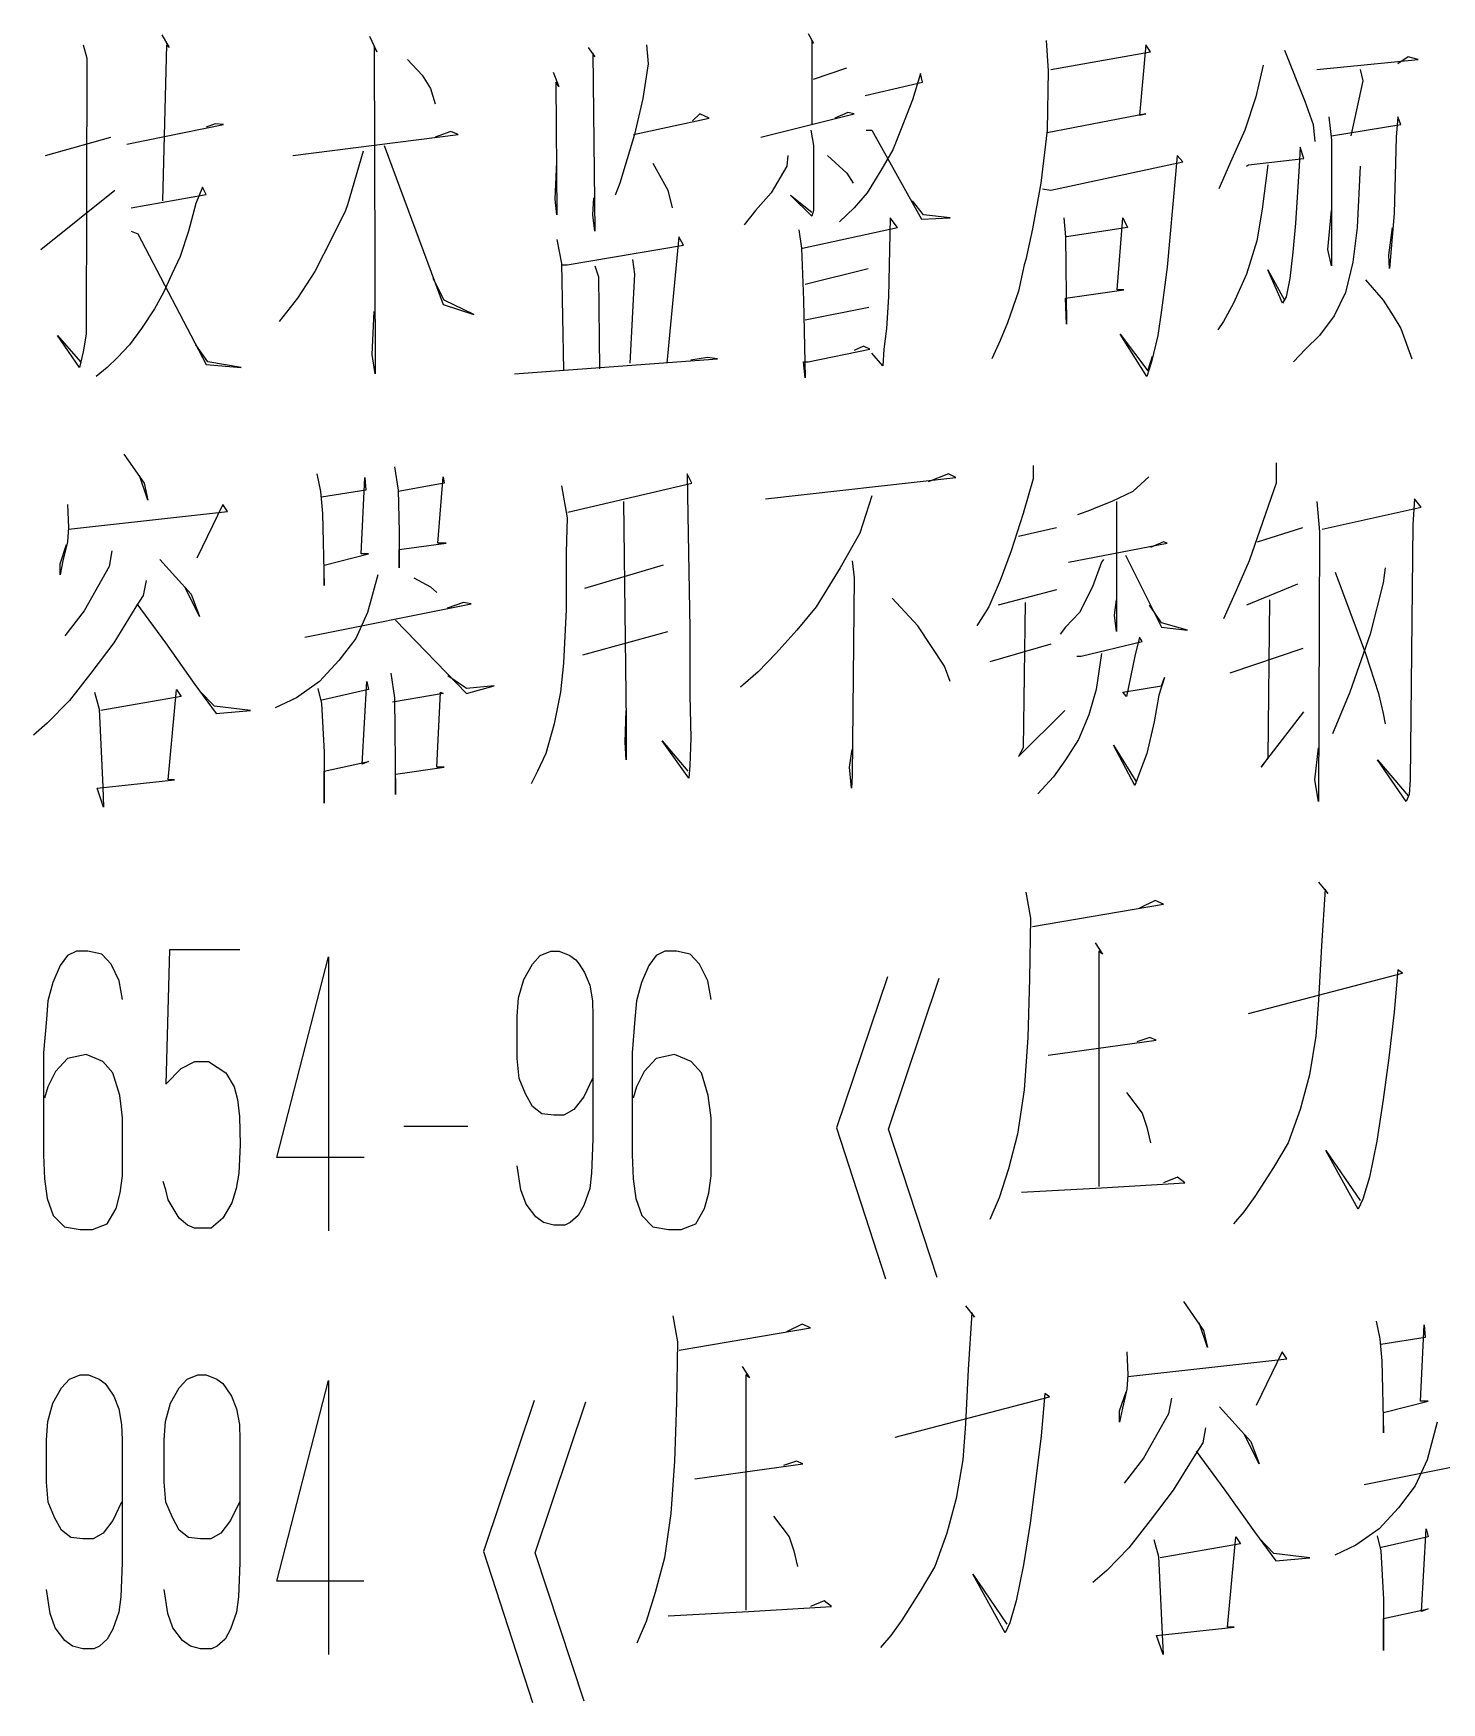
# Model space of a CAD drawing. Extents: x 0 to 8410, y 0 to 11890.
# Drawn here: x 7205 to 7404.4, y 11379.8 to 11616.2 of the extents above; entities that cross this region are included whole.
import ezdxf

# ---------------------------------------------------------------- set-up
doc = ezdxf.new("R2010")
doc.units = 0
doc.header["$MEASUREMENT"] = 0
doc.layers.add('6', color=7, linetype='Continuous')
doc.layers.add('8', color=7, linetype='Continuous')

# ---------------------------------------------------------------- blocks, each defined once
blk = doc.blocks.new('BLKENT759')
at = {"layer": '8', "color": 2, "linetype": 'Continuous'}
for p, q in [((7212.05, 11614.6), (7212.58, 11612.7)), ((7223.16, 11616), (7224.21, 11614.2)), ((7223.82, 11614.6), (7223.29, 11592.5)), ((7224.21, 11614.2), (7223.82, 11614.6)), ((7252.58, 11615.8), (7253.62, 11613.6)), ((7253.62, 11613.6), (7253.23, 11614.4)), ((7253.23, 11614.4), (7253.36, 11568)), ((7291.79, 11614.6), (7292.05, 11611.9)), ((7314.67, 11616.2), (7315.45, 11614.8)), ((7315.45, 11614.8), (7315.19, 11615.2)), ((7315.19, 11615.2), (7315.19, 11603.4)), ((7348.39, 11615.2), (7348.65, 11610.9)), ((7362.51, 11614.6), (7361.59, 11604.6)), ((7363.16, 11613.6), (7362.51, 11614.6)), ((7212.58, 11612.7), (7212.45, 11573.6)), ((7257.94, 11612.5), (7260.03, 11610.3)), ((7283.56, 11614.2), (7284.47, 11612.9)), ((7284.47, 11612.9), (7284.21, 11613.4)), ((7284.21, 11613.4), (7284.47, 11588.2)), ((7349.05, 11611.1), (7363.16, 11613.6)), ((7382.12, 11613.8), (7384.99, 11606.6)), ((7386.69, 11611.1), (7401.07, 11612.5)), ((7399.63, 11612.9), (7398.2, 11611.9)), ((7401.07, 11612.5), (7399.63, 11612.9)), ((7260.03, 11610.3), (7261.2, 11608.4)), ((7278.59, 11610.7), (7279.37, 11608.7)), ((7292.05, 11611.9), (7291.27, 11607)), ((7315.45, 11609.7), (7320.16, 11611.3)), ((7330.61, 11610.5), (7329.44, 11606.8)), ((7330.88, 11609.3), (7330.61, 11610.5)), ((7348.65, 11610.9), (7348.52, 11602.5)), ((7379.11, 11611.7), (7378.07, 11607.2)), ((7392.84, 11611.1), (7393.23, 11609.5)), ((7261.2, 11608.4), (7261.86, 11606.2)), ((7279.37, 11608.7), (7278.98, 11609.3)), ((7278.98, 11609.3), (7279.11, 11590.5)), ((7322.77, 11607.4), (7330.88, 11609.3)), ((7393.23, 11609.5), (7391.53, 11601.7)), ((7291.27, 11607), (7290.09, 11601.9)), ((7320.29, 11605), (7318.46, 11604.2)), ((7321.2, 11604.8), (7320.29, 11605)), ((7329.44, 11606.8), (7327.87, 11602.7)), ((7378.07, 11607.2), (7376.5, 11602.5)), ((7384.99, 11606.6), (7386.17, 11603.3)), ((7218.2, 11600.5), (7231.92, 11603.3)), ((7230.75, 11603.4), (7229.44, 11602.9)), ((7231.92, 11603.3), (7230.75, 11603.4)), ((7289.96, 11601.9), (7300.68, 11604.2)), ((7299.37, 11604.8), (7298.33, 11603.8)), ((7300.68, 11604.2), (7299.37, 11604.8)), ((7308, 11601.5), (7321.2, 11604.8)), ((7327.87, 11602.7), (7326.69, 11599.7)), ((7362.51, 11604.8), (7348.52, 11602.1)), ((7361.59, 11604.6), (7362.51, 11604.8)), ((7386.17, 11603.3), (7386.43, 11600.9)), ((7388.39, 11604.4), (7388.78, 11601.1)), ((7388.78, 11601.7), (7398.59, 11603.3)), ((7398.2, 11604.4), (7397.93, 11601.5)), ((7398.59, 11603.3), (7398.2, 11604.4)), ((7206.69, 11598.9), (7215.97, 11601.5)), ((7241.73, 11598.9), (7265.13, 11601.9)), ((7254.67, 11600.3), (7263.03, 11577.8)), ((7264.08, 11602.3), (7261.86, 11601.5)), ((7265.13, 11601.9), (7264.08, 11602.3)), ((7290.09, 11601.9), (7288, 11595)), ((7315.06, 11602.5), (7315.45, 11600.3)), ((7315.45, 11600.3), (7315.45, 11591.1)), ((7322.9, 11602.5), (7323.69, 11602.5)), ((7323.69, 11602.5), (7330.75, 11589.9)), ((7348.52, 11602.5), (7347.61, 11595)), ((7376.5, 11602.5), (7374.67, 11598.4)), ((7388.78, 11601.1), (7388.78, 11583.3)), ((7397.93, 11601.5), (7397.67, 11590.7)), ((7251.66, 11599.5), (7249.44, 11591.9)), ((7278.85, 11592.7), (7279.11, 11598)), ((7292.71, 11597.8), (7294.8, 11594)), ((7311.79, 11598.9), (7311.66, 11597.4)), ((7317.41, 11598.9), (7320.16, 11596.4)), ((7326.69, 11599.7), (7324.99, 11596.8)), ((7349.05, 11594), (7367.74, 11598)), ((7366.95, 11598.9), (7366.69, 11596.2)), ((7367.74, 11598), (7366.95, 11598.9)), ((7374.67, 11598.4), (7372.84, 11594.2)), ((7377.02, 11597.6), (7384.86, 11598.5)), ((7384.34, 11600.1), (7384.21, 11597.4)), ((7384.86, 11598.5), (7384.34, 11600.1)), ((7311.66, 11597.4), (7309.44, 11593.6)), ((7320.16, 11596.4), (7321.07, 11595)), ((7324.99, 11596.8), (7323.03, 11593.6)), ((7366.69, 11596.2), (7365.52, 11583.1)), ((7376.76, 11597.4), (7377.02, 11597.6)), ((7379.76, 11597.6), (7378.98, 11591.3)), ((7384.21, 11597.4), (7383.69, 11589.3)), ((7392.84, 11597.4), (7392.44, 11588.7)), ((7206.04, 11585.6), (7216.5, 11594)), ((7218.85, 11591.5), (7229.44, 11593.4)), ((7228.92, 11594.4), (7228, 11592.1)), ((7229.44, 11593.4), (7228.92, 11594.4)), ((7288, 11595), (7287.35, 11593.3)), ((7294.8, 11594), (7295.45, 11591.5)), ((7309.44, 11593.6), (7307.22, 11591.1)), ((7315.19, 11590.3), (7312.18, 11593.3)), ((7312.18, 11593.3), (7315.19, 11590.9)), ((7323.03, 11593.6), (7321.2, 11591.5)), ((7347.61, 11595), (7346.43, 11588.5)), ((7347.87, 11594.2), (7349.05, 11594)), ((7228, 11592.1), (7226.95, 11588.2)), ((7249.18, 11591.1), (7247.35, 11587.4)), ((7249.44, 11591.9), (7249.18, 11591.1)), ((7279.11, 11590.5), (7278.85, 11592.7)), ((7284.21, 11590.5), (7284.34, 11592.9)), ((7307.22, 11591.1), (7305.65, 11589.1)), ((7315.45, 11591.1), (7315.19, 11590.3)), ((7321.2, 11591.5), (7319.11, 11589.5)), ((7331.01, 11590.5), (7329.44, 11592.5)), ((7378.98, 11591.3), (7378.2, 11586.8)), ((7388.26, 11585.6), (7388.78, 11591.1)), ((7397.67, 11590.7), (7397.02, 11582.9)), ((7284.47, 11588.2), (7284.21, 11590.5)), ((7313.36, 11588.4), (7313.75, 11585.8)), ((7313.88, 11585.8), (7327.35, 11588.7)), ((7326.3, 11590.1), (7326.04, 11578.9)), ((7327.35, 11588.7), (7326.3, 11590.1)), ((7330.75, 11589.9), (7334.8, 11590.1)), ((7334.8, 11590.1), (7331.01, 11590.5)), ((7346.43, 11588.5), (7345.52, 11584.2)), ((7350.88, 11590.1), (7351.14, 11587.4)), ((7359.9, 11588.7), (7351.27, 11587.4)), ((7358.46, 11579.9), (7359.24, 11590.1)), ((7359.24, 11590.1), (7359.9, 11588.7)), ((7383.69, 11589.3), (7383.29, 11585.2)), ((7392.44, 11588.7), (7391.79, 11583.8)), ((7396.89, 11584.8), (7397.41, 11588.7)), ((7218.85, 11588.2), (7219.77, 11587.8)), ((7219.77, 11587.8), (7229.44, 11569.3)), ((7226.95, 11588.2), (7225.78, 11584.6)), ((7247.35, 11587.4), (7244.86, 11582.5)), ((7279.11, 11587), (7279.77, 11583.6)), ((7280.55, 11583.4), (7297.02, 11586.2)), ((7296.37, 11587.4), (7294.67, 11569.5)), ((7297.02, 11586.2), (7296.37, 11587.4)), ((7351.14, 11587.4), (7351.27, 11575)), ((7378.2, 11586.8), (7376.76, 11582.1)), ((7225.78, 11584.6), (7224.6, 11582.1)), ((7289.83, 11584.2), (7290.09, 11582.1)), ((7313.75, 11585.8), (7314.01, 11578.4)), ((7345.52, 11584.2), (7345.26, 11583.4)), ((7383.29, 11585.2), (7382.9, 11581.5)), ((7388.78, 11583.3), (7388.26, 11585.6)), ((7391.79, 11583.8), (7390.75, 11579.5)), ((7397.02, 11582.9), (7396.89, 11584.8)), ((7224.6, 11582.1), (7223.43, 11579.5)), ((7244.86, 11582.5), (7242.38, 11578.7)), ((7263.16, 11578.4), (7261.6, 11581.5)), ((7279.77, 11583.6), (7280.03, 11568.5)), ((7279.77, 11583.4), (7280.55, 11583.4)), ((7284.47, 11583.3), (7284.99, 11581.7)), ((7284.99, 11581.7), (7285.12, 11568.7)), ((7290.09, 11582.1), (7289.44, 11569.5)), ((7314.27, 11580.7), (7323.16, 11582.9)), ((7345.26, 11583.4), (7344.47, 11579.7)), ((7365.52, 11583.1), (7364.73, 11577)), ((7376.76, 11582.1), (7374.93, 11578)), ((7381.86, 11578), (7379.76, 11582.7)), ((7379.76, 11582.7), (7382.12, 11578.4)), ((7382.9, 11581.5), (7382.38, 11578.9)), ((7393.62, 11581.3), (7396.1, 11578.4)), ((7223.43, 11579.5), (7222.12, 11577.2)), ((7326.04, 11578.9), (7325.78, 11574.4)), ((7344.47, 11579.7), (7342.9, 11575.2)), ((7351.14, 11578.7), (7359.37, 11579.9)), ((7359.37, 11579.9), (7358.46, 11579.9)), ((7382.38, 11578.9), (7381.86, 11578)), ((7390.75, 11579.5), (7389.18, 11576.2)), ((7222.12, 11577.2), (7220.29, 11574.4)), ((7242.38, 11578.7), (7239.77, 11575.4)), ((7252.97, 11570.7), (7253.23, 11576.8)), ((7263.03, 11577.8), (7267.35, 11576.4)), ((7267.35, 11576.4), (7263.16, 11578.4)), ((7314.01, 11578.4), (7314.27, 11567.4)), ((7323.29, 11577.4), (7314.27, 11575.6)), ((7351.27, 11575), (7351.14, 11578.7)), ((7364.73, 11577), (7364.21, 11573.4)), ((7374.93, 11578), (7373.49, 11575.4)), ((7396.1, 11578.4), (7397.54, 11576.2)), ((7220.29, 11574.4), (7218.59, 11572.1)), ((7325.78, 11574.4), (7325.39, 11571.5)), ((7342.9, 11575.2), (7341.86, 11572.7)), ((7373.49, 11575.4), (7372.71, 11574.2)), ((7389.18, 11576.2), (7387.08, 11573.4)), ((7397.54, 11576.2), (7398.59, 11574.4)), ((7398.59, 11574.4), (7400.16, 11570.1)), ((7211.53, 11568.9), (7208.39, 11573.4)), ((7208.39, 11573.4), (7211.66, 11569.7)), ((7212.45, 11573.6), (7212.05, 11571.1)), ((7218.59, 11572.1), (7216.89, 11570.3)), ((7229.7, 11569.7), (7228, 11572.1)), ((7322.51, 11571.9), (7321.2, 11571.3)), ((7323.43, 11571.5), (7322.51, 11571.9)), ((7341.86, 11572.7), (7340.68, 11570.1)), ((7362.64, 11567.6), (7358.85, 11573.6)), ((7358.85, 11573.6), (7362.77, 11568.4)), ((7364.21, 11573.4), (7363.29, 11569.7)), ((7387.08, 11573.4), (7385.12, 11571.5)), ((7212.05, 11571.1), (7211.53, 11568.9)), ((7216.89, 11570.3), (7215.45, 11568.9)), ((7234.41, 11568.9), (7229.7, 11569.7)), ((7253.36, 11568), (7252.97, 11570.7)), ((7273.1, 11568), (7301.86, 11570.1)), ((7300.42, 11570.3), (7298.07, 11569.9)), ((7301.86, 11570.1), (7300.42, 11570.3)), ((7314.27, 11567.4), (7314.01, 11569.7)), ((7314.01, 11569.7), (7314.41, 11569.7)), ((7314.41, 11569.7), (7314.67, 11569.7)), ((7314.67, 11569.7), (7323.43, 11571.5)), ((7325.26, 11569.1), (7323.69, 11570.9)), ((7325.39, 11571.5), (7325.26, 11569.1)), ((7363.29, 11569.7), (7362.64, 11567.6)), ((7362.77, 11568.4), (7363.42, 11570.5)), ((7385.12, 11571.5), (7383.42, 11569.7)), ((7215.45, 11568.9), (7213.88, 11567.6)), ((7229.44, 11569.3), (7234.41, 11568.9)), ((7217.8, 11556.6), (7220.68, 11552.5)), ((7380.94, 11555.4), (7380.94, 11552.5)), ((7221.2, 11550.1), (7220.03, 11553.6)), ((7245.13, 11553.8), (7245.65, 11551.3)), ((7251.4, 11542.5), (7251.92, 11553.3)), ((7251.92, 11553.3), (7252.05, 11551.5)), ((7256.11, 11554.8), (7256.63, 11551.5)), ((7262.25, 11544), (7263.03, 11553.4)), ((7263.03, 11553.4), (7263.16, 11552.5)), ((7298.2, 11552.5), (7297.54, 11553.8)), ((7297.54, 11553.8), (7297.67, 11548)), ((7308.65, 11550.3), (7335.58, 11553.3)), ((7334.54, 11553.8), (7331.66, 11552.7)), ((7335.58, 11553.3), (7334.54, 11553.8)), ((7346.56, 11553.1), (7345.12, 11548.2)), ((7346.56, 11555), (7346.56, 11553.1)), ((7362.9, 11553.4), (7360.68, 11551.3)), ((7220.68, 11552.5), (7221.2, 11550.1)), ((7245.65, 11551.3), (7245.91, 11548.2)), ((7252.05, 11551.5), (7245.78, 11550.5)), ((7263.16, 11552.5), (7256.63, 11551.3)), ((7256.63, 11551.5), (7256.76, 11545.6)), ((7279.77, 11552.1), (7280.55, 11547.6)), ((7280.68, 11548.4), (7298.2, 11552.5)), ((7323.69, 11550.7), (7321.99, 11545.4)), ((7360.68, 11551.3), (7357.67, 11549.9)), ((7380.94, 11552.5), (7377.15, 11541.5)), ((7209.83, 11549.5), (7209.96, 11546.2)), ((7209.96, 11546), (7232.45, 11548.5)), ((7231.79, 11549.5), (7228.13, 11541.9)), ((7232.45, 11548.5), (7231.79, 11549.5)), ((7245.91, 11548.2), (7246.17, 11538)), ((7288.52, 11549.9), (7288.92, 11518.7)), ((7345.12, 11548.2), (7343.42, 11542.9)), ((7354.67, 11548.7), (7352.84, 11548)), ((7355.19, 11548.9), (7354.67, 11548.7)), ((7357.67, 11549.9), (7355.19, 11548.9)), ((7358.33, 11549.9), (7358.33, 11531.5)), ((7386.69, 11549.9), (7387.08, 11545.6)), ((7387.48, 11546), (7401.46, 11549.1)), ((7400.55, 11550.3), (7400.29, 11546.6)), ((7401.46, 11549.1), (7400.55, 11550.3)), ((7209.96, 11546.2), (7209.83, 11544.2)), ((7280.55, 11547.6), (7280.42, 11542.7)), ((7297.67, 11548), (7297.94, 11531.9)), ((7344.47, 11545), (7349.83, 11546.2)), ((7378.33, 11544.2), (7384.73, 11546.2)), ((7400.29, 11546.6), (7399.9, 11510.5)), ((7208.79, 11541.1), (7209.7, 11543.8)), ((7209.83, 11544.2), (7209.18, 11541.5)), ((7256.76, 11545.6), (7256.76, 11540.5)), ((7256.76, 11543.1), (7263.43, 11544)), ((7263.43, 11544), (7262.25, 11544)), ((7321.99, 11545.4), (7319.24, 11540.5)), ((7351.53, 11541.3), (7365.52, 11544)), ((7364.99, 11544.2), (7363.16, 11543.4)), ((7365.52, 11544), (7364.99, 11544.2)), ((7387.08, 11545.6), (7386.95, 11507.4)), ((7209.18, 11541.5), (7208.79, 11539.5)), ((7208.79, 11539.5), (7208.79, 11541.1)), ((7216.11, 11542.9), (7215.71, 11540.7)), ((7222.9, 11541.7), (7227.35, 11536.8)), ((7246.17, 11540.9), (7252.45, 11542.5)), ((7252.45, 11542.5), (7251.4, 11542.5)), ((7256.76, 11540.5), (7256.76, 11543.1)), ((7280.42, 11542.7), (7280.42, 11534.6)), ((7320.94, 11541.5), (7321.2, 11539.1)), ((7343.42, 11542.9), (7341.86, 11538.7)), ((7356.24, 11541.3), (7354.93, 11537.8)), ((7356.5, 11541.7), (7356.24, 11541.3)), ((7359.63, 11542.3), (7364.73, 11532.1)), ((7377.15, 11541.5), (7375.32, 11537.4)), ((7215.71, 11540.7), (7212.18, 11534.4)), ((7220.94, 11538.7), (7220.55, 11536.6)), ((7246.17, 11538), (7246.17, 11540.9)), ((7253.75, 11539.5), (7252.31, 11534.2)), ((7258.85, 11539.1), (7261.2, 11537.8)), ((7294.14, 11540.9), (7283.03, 11537.6)), ((7319.24, 11540.5), (7315.84, 11535)), ((7321.2, 11539.1), (7320.94, 11511.1)), ((7341.86, 11538.7), (7340.29, 11535)), ((7389.31, 11539.9), (7393.62, 11528.4)), ((7396.37, 11540.5), (7396.1, 11538.4)), ((7220.55, 11536.6), (7219.5, 11535)), ((7228.52, 11533.6), (7226.43, 11537.8)), ((7227.35, 11536.8), (7228.52, 11533.6)), ((7261.2, 11537.8), (7262.12, 11537)), ((7349.83, 11537.4), (7341.59, 11535.2)), ((7354.93, 11537.8), (7353.1, 11534.2)), ((7375.32, 11537.4), (7373.49, 11533.3)), ((7383.95, 11538.2), (7376.76, 11535.2)), ((7396.1, 11538.4), (7394.27, 11531.1)), ((7212.18, 11534.4), (7209.44, 11530.9)), ((7219.5, 11535), (7216.37, 11529.9)), ((7219.64, 11535.4), (7223.69, 11529.9)), ((7243.43, 11530.7), (7266.95, 11535.4)), ((7252.31, 11534.2), (7250.62, 11530.5)), ((7265.91, 11535.6), (7263.56, 11534.8)), ((7266.95, 11535.4), (7265.91, 11535.6)), ((7280.42, 11534.6), (7280.03, 11527)), ((7315.84, 11535), (7313.1, 11531.7)), ((7330.22, 11532.3), (7326.56, 11536.2)), ((7340.29, 11535), (7338.59, 11532.3)), ((7345.39, 11535.6), (7345.12, 11515)), ((7353.1, 11534.2), (7351.14, 11532.1)), ((7358.07, 11533.8), (7358.33, 11536)), ((7364.73, 11532.7), (7363.03, 11535.2)), ((7380.03, 11536), (7379.76, 11513.6)), ((7256.24, 11533.1), (7266.3, 11522.7)), ((7297.94, 11531.9), (7297.94, 11523.4)), ((7313.1, 11531.7), (7310.09, 11528.4)), ((7334.01, 11526.6), (7330.22, 11532.3)), ((7351.14, 11532.1), (7350.35, 11531.1)), ((7358.33, 11531.5), (7358.07, 11533.8)), ((7368.39, 11531.7), (7364.73, 11532.7)), ((7364.73, 11532.1), (7368.39, 11531.7)), ((7216.37, 11529.9), (7213.1, 11525.6)), ((7223.69, 11529.9), (7227.87, 11524)), ((7250.62, 11530.5), (7248.26, 11527.4)), ((7282.77, 11528.2), (7294.8, 11531.5)), ((7349.05, 11529.7), (7340.42, 11527.2)), ((7353.36, 11528), (7361.99, 11530.1)), ((7361.59, 11530.7), (7360.94, 11528)), ((7361.99, 11530.1), (7361.59, 11530.7)), ((7394.27, 11531.1), (7391.4, 11522.9)), ((7248.26, 11527.4), (7245.52, 11524.4)), ((7280.03, 11527), (7279.63, 11522.9)), ((7310.09, 11528.4), (7307.61, 11525.8)), ((7352.71, 11528), (7353.36, 11528)), ((7356.24, 11528.4), (7355.45, 11523.3)), ((7360.94, 11528), (7359.77, 11522.3)), ((7384.73, 11529.1), (7374.4, 11525.6)), ((7393.62, 11528.4), (7395.45, 11522.7)), ((7213.1, 11525.6), (7210.09, 11521.7)), ((7255.58, 11525.6), (7256.11, 11522.1)), ((7266.3, 11523.4), (7263.69, 11525.2)), ((7307.61, 11525.8), (7305.12, 11523.6)), ((7334.8, 11524.4), (7334.01, 11526.6)), ((7365.12, 11525), (7364.34, 11522.5)), ((7364.73, 11523.8), (7365.12, 11525)), ((7213.62, 11522.9), (7214.28, 11520.5)), ((7225.91, 11522.3), (7214.54, 11520.3)), ((7224.08, 11510.5), (7225.26, 11523.3)), ((7225.26, 11523.3), (7225.91, 11522.3)), ((7227.87, 11524), (7230.88, 11519.9)), ((7230.62, 11520.9), (7228.52, 11523.1)), ((7245.52, 11524.4), (7242.25, 11522.1)), ((7245.26, 11523.4), (7245.78, 11521.3)), ((7252.45, 11523.3), (7245.65, 11521.7)), ((7251.53, 11512.7), (7252.18, 11524.4)), ((7252.18, 11524.4), (7252.45, 11523.3)), ((7263.03, 11522.7), (7255.84, 11521.5)), ((7262.12, 11512.3), (7262.64, 11522.9)), ((7262.64, 11522.9), (7263.03, 11522.7)), ((7266.3, 11522.7), (7270.22, 11523.8)), ((7270.22, 11523.8), (7266.3, 11523.4)), ((7279.63, 11522.9), (7278.72, 11518.4)), ((7297.94, 11523.4), (7297.94, 11522.5)), ((7297.94, 11522.5), (7298.07, 11516.4)), ((7355.45, 11523.3), (7354.41, 11519.7)), ((7359.24, 11522.9), (7364.73, 11523.8)), ((7359.77, 11522.3), (7359.24, 11522.9)), ((7364.34, 11522.5), (7363.69, 11518.7)), ((7391.4, 11522.9), (7388.91, 11517)), ((7395.45, 11522.7), (7396.1, 11519.9)), ((7210.09, 11521.7), (7206.95, 11518.5)), ((7214.28, 11520.5), (7214.8, 11509.5)), ((7235.71, 11520.3), (7230.62, 11520.9)), ((7230.88, 11519.9), (7235.71, 11520.3)), ((7242.25, 11522.1), (7239.24, 11520.7)), ((7245.78, 11521.3), (7246.17, 11514.4)), ((7256.11, 11522.1), (7256.24, 11508.4)), ((7288.78, 11515.8), (7288.92, 11520.3)), ((7344.47, 11513.8), (7351.01, 11520.3)), ((7378.85, 11512.3), (7384.86, 11520.1)), ((7396.1, 11519.9), (7396.37, 11518.4)), ((7206.95, 11518.5), (7204.99, 11516.8)), ((7278.72, 11518.4), (7277.54, 11514.2)), ((7288.92, 11518.7), (7288.92, 11513.3)), ((7354.41, 11519.7), (7352.97, 11516.2)), ((7363.69, 11518.7), (7362.64, 11514.2)), ((7288.92, 11513.3), (7288.78, 11515.8)), ((7297.8, 11510.7), (7294.01, 11516)), ((7294.01, 11516), (7297.67, 11511.7)), ((7298.07, 11516.4), (7297.94, 11512.5)), ((7352.97, 11516.2), (7351.14, 11513.3)), ((7360.94, 11509.7), (7357.93, 11515.4)), ((7357.93, 11515.4), (7361.07, 11510.3)), ((7246.17, 11514.4), (7246.17, 11513.4)), ((7246.17, 11513.4), (7246.17, 11507.2)), ((7246.17, 11511.7), (7252.45, 11513.1)), ((7252.45, 11513.1), (7251.53, 11512.7)), ((7277.54, 11514.2), (7276.37, 11511.7)), ((7320.55, 11512.3), (7320.94, 11514.8)), ((7345.12, 11515), (7344.47, 11513.8)), ((7351.14, 11513.3), (7349.44, 11510.9)), ((7362.64, 11514.2), (7361.59, 11511.5)), ((7379.76, 11513.6), (7378.85, 11512.3)), ((7386.43, 11510.5), (7386.95, 11515)), ((7399.37, 11507.4), (7395.32, 11513.3)), ((7395.32, 11513.3), (7399.63, 11508.2)), ((7214.01, 11509.3), (7224.99, 11510.5)), ((7224.99, 11510.5), (7224.08, 11510.5)), ((7246.17, 11507.2), (7246.17, 11511.7)), ((7256.24, 11511.3), (7263.16, 11512.3)), ((7256.24, 11508.4), (7256.24, 11511.3)), ((7263.16, 11512.3), (7262.12, 11512.3)), ((7276.37, 11511.7), (7275.45, 11509.9)), ((7297.94, 11512.5), (7297.8, 11510.7)), ((7320.81, 11509.3), (7320.55, 11512.3)), ((7320.94, 11511.1), (7320.81, 11509.3)), ((7349.44, 11510.9), (7347.22, 11508.5)), ((7361.59, 11511.5), (7360.94, 11509.7)), ((7386.95, 11507.4), (7386.43, 11510.5)), ((7399.9, 11510.5), (7399.76, 11508.4)), ((7214.93, 11506.6), (7214.01, 11509.3)), ((7214.8, 11509.5), (7214.93, 11506.6)), ((7399.76, 11508.4), (7399.37, 11507.4)), ((7345.52, 11494.6), (7346.17, 11490.9)), ((7386.96, 11496), (7388.27, 11494.4)), ((7387.87, 11495), (7387.35, 11487)), ((7388.27, 11494.4), (7387.87, 11495)), ((7346.44, 11489.7), (7365, 11492.9)), ((7363.82, 11493.4), (7361.6, 11492.3)), ((7365, 11492.9), (7363.82, 11493.4)), ((7346.17, 11490.9), (7346.04, 11482.3)), ((7355.33, 11487.4), (7356.37, 11485.8)), ((7387.35, 11487), (7386.96, 11479.3)), ((7209.83, 11485.6), (7208.79, 11484.2)), ((7211.08, 11486.2), (7209.83, 11485.6)), ((7212.71, 11486.2), (7211.08, 11486.2)), ((7214.67, 11485.8), (7212.71, 11486.2)), ((7215.98, 11484.4), (7214.67, 11485.8)), ((7217.15, 11482), (7215.98, 11484.4)), ((7224.28, 11486.4), (7223.76, 11467.4)), ((7234.21, 11486.4), (7224.28, 11486.4)), ((7239.44, 11457), (7246.76, 11485.4)), ((7246.76, 11485.4), (7246.76, 11446.6)), ((7274.41, 11482.2), (7275.65, 11484.4)), ((7275.65, 11484.4), (7276.76, 11485.6)), ((7276.76, 11485.6), (7278.27, 11486.2)), ((7278.27, 11486.2), (7279.44, 11486.2)), ((7279.44, 11486.2), (7280.95, 11485.6)), ((7280.95, 11485.6), (7281.8, 11485)), ((7281.8, 11485), (7282.25, 11484.4)), ((7282.25, 11484.4), (7283.04, 11483.2)), ((7293.17, 11485.6), (7292.12, 11484.2)), ((7294.41, 11486.2), (7293.17, 11485.6)), ((7296.04, 11486.2), (7294.41, 11486.2)), ((7298, 11485.8), (7296.04, 11486.2)), ((7299.31, 11484.4), (7298, 11485.8)), ((7300.49, 11482), (7299.31, 11484.4)), ((7356.37, 11485.8), (7355.85, 11486.2)), ((7355.85, 11486.2), (7355.85, 11452.9)), ((7208.79, 11484.2), (7207.74, 11481.8)), ((7217.61, 11479.4), (7217.15, 11482)), ((7273.69, 11479.6), (7274.41, 11482.2)), ((7283.04, 11483.2), (7283.76, 11481.4)), ((7292.12, 11484.2), (7291.08, 11481.8)), ((7300.95, 11479.4), (7300.49, 11482)), ((7325.91, 11482.6), (7318.72, 11461.2)), ((7326.04, 11461), (7333.23, 11482.4)), ((7346.04, 11482.3), (7345.78, 11474)), ((7377.02, 11477.4), (7398.85, 11483.1)), ((7398.2, 11483.6), (7397.68, 11477.6)), ((7398.85, 11483.1), (7398.2, 11483.6)), ((7207.74, 11481.8), (7207.02, 11479.2)), ((7273.49, 11477), (7273.69, 11479.6)), ((7283.76, 11481.4), (7284.15, 11479.2)), ((7291.08, 11481.8), (7290.36, 11479.2)), ((7207.02, 11479.2), (7206.83, 11476.6)), ((7284.15, 11479.2), (7284.21, 11477)), ((7290.36, 11479.2), (7290.16, 11476.6)), ((7386.96, 11479.3), (7386.57, 11474.2)), ((7397.68, 11477.6), (7396.89, 11471.1)), ((7206.83, 11476.6), (7206.44, 11471.8)), ((7273.49, 11474.2), (7273.49, 11477)), ((7284.21, 11477), (7284.21, 11467.8)), ((7290.16, 11476.6), (7289.77, 11471.8)), ((7273.49, 11471), (7273.49, 11474.2)), ((7345.78, 11474), (7345.26, 11466.6)), ((7348.66, 11471.5), (7363.95, 11473.6)), ((7363.04, 11474), (7361.21, 11473.4)), ((7363.95, 11473.6), (7363.04, 11474)), ((7386.57, 11474.2), (7385.65, 11468.7)), ((7206.44, 11471.8), (7206.44, 11457.4)), ((7209.83, 11471), (7208.13, 11469.2)), ((7212.45, 11471.6), (7209.83, 11471)), ((7214.8, 11470.6), (7212.45, 11471.6)), ((7216.24, 11469), (7214.8, 11470.6)), ((7225.91, 11469.6), (7227.87, 11470.6)), ((7227.87, 11470.6), (7229.77, 11470.6)), ((7229.77, 11470.6), (7232.25, 11469)), ((7273.76, 11468.2), (7273.49, 11471)), ((7289.77, 11471.8), (7289.77, 11457.4)), ((7293.17, 11471), (7291.47, 11469.2)), ((7295.78, 11471.6), (7293.17, 11471)), ((7298.14, 11470.6), (7295.78, 11471.6)), ((7299.57, 11469), (7298.14, 11470.6)), ((7396.89, 11471.1), (7396.11, 11465.2)), ((7208.13, 11469.2), (7207.02, 11467)), ((7217.22, 11465.8), (7216.24, 11469)), ((7223.76, 11467.4), (7225.91, 11469.6)), ((7232.25, 11469), (7233.43, 11467)), ((7274.67, 11466), (7273.76, 11468.2)), ((7284.15, 11468.2), (7282.91, 11465.6)), ((7284.21, 11467.8), (7284.21, 11459.6)), ((7291.47, 11469.2), (7290.36, 11467)), ((7300.55, 11465.8), (7299.57, 11469)), ((7385.65, 11468.7), (7384.34, 11463.8)), ((7207.02, 11467), (7206.57, 11465.4)), ((7217.61, 11462.6), (7217.22, 11465.8)), ((7233.43, 11467), (7233.89, 11465.2)), ((7275.65, 11464.2), (7274.67, 11466)), ((7282.91, 11465.6), (7281.53, 11463.8)), ((7290.36, 11467), (7289.9, 11465.4)), ((7300.95, 11462.6), (7300.55, 11465.8)), ((7345.26, 11466.6), (7344.35, 11460.3)), ((7359.77, 11466.2), (7361.99, 11463.3)), ((7233.89, 11465.2), (7234.15, 11462.8)), ((7276.96, 11463.2), (7275.65, 11464.2)), ((7278.66, 11463), (7276.96, 11463.2)), ((7281.53, 11463.8), (7280.1, 11463)), ((7361.99, 11463.3), (7362.65, 11461.3)), ((7384.34, 11463.8), (7382.65, 11459.1)), ((7396.11, 11465.2), (7395.19, 11459.3)), ((7217.61, 11457.2), (7217.61, 11462.6)), ((7234.15, 11462.8), (7234.28, 11458.8)), ((7266.5, 11461.4), (7257.42, 11461.4)), ((7280.1, 11463), (7278.66, 11463)), ((7300.95, 11457.2), (7300.95, 11462.6)), ((7318.72, 11461.2), (7325.65, 11439.8)), ((7332.97, 11440), (7326.04, 11461)), ((7362.65, 11461.3), (7363.17, 11459.1)), ((7234.28, 11458.8), (7234.08, 11454.8)), ((7284.21, 11459.6), (7284.02, 11454.8)), ((7344.35, 11460.3), (7343.04, 11455.4)), ((7382.65, 11459.1), (7380.55, 11455.6)), ((7395.19, 11459.3), (7394.15, 11454.2)), ((7206.44, 11457.4), (7206.57, 11454)), ((7217.61, 11454.4), (7217.61, 11457.2)), ((7251.8, 11457), (7239.44, 11457)), ((7289.77, 11457.4), (7289.9, 11454)), ((7300.95, 11454.4), (7300.95, 11457.2)), ((7392.58, 11449.7), (7388, 11458)), ((7388, 11458), (7392.84, 11450.9)), ((7206.57, 11454), (7206.96, 11451.2)), ((7217.29, 11452), (7217.61, 11454.4)), ((7223.76, 11452.4), (7223.36, 11453.6)), ((7234.08, 11454.8), (7233.69, 11452.6)), ((7274.02, 11452.4), (7273.49, 11455.8)), ((7284.02, 11454.8), (7283.76, 11452.6)), ((7289.9, 11454), (7290.29, 11451.2)), ((7300.62, 11452), (7300.95, 11454.4)), ((7343.04, 11455.4), (7341.73, 11451.3)), ((7366.96, 11454.2), (7365, 11453.4)), ((7368, 11453.4), (7366.96, 11454.2)), ((7380.55, 11455.6), (7377.94, 11451.5)), ((7394.15, 11454.2), (7393.23, 11451.1)), ((7216.7, 11449.8), (7217.29, 11452)), ((7224.08, 11451), (7223.76, 11452.4)), ((7233.69, 11452.6), (7233.1, 11450.6)), ((7274.74, 11450.4), (7274.02, 11452.4)), ((7283.76, 11452.6), (7282.91, 11450.2)), ((7300.03, 11449.8), (7300.62, 11452)), ((7341.73, 11451.3), (7340.42, 11448.2)), ((7344.87, 11452.1), (7356.24, 11452.7)), ((7356.24, 11452.7), (7368, 11453.4)), ((7377.94, 11451.5), (7376.37, 11449.3)), ((7206.96, 11451.2), (7207.81, 11448.8)), ((7215.45, 11447.6), (7216.7, 11449.8)), ((7225.65, 11448.4), (7224.08, 11451)), ((7233.1, 11450.6), (7231.8, 11448.4)), ((7276.11, 11448.6), (7274.74, 11450.4)), ((7282.91, 11450.2), (7282.12, 11448.8)), ((7290.29, 11451.2), (7291.14, 11448.8)), ((7298.79, 11447.6), (7300.03, 11449.8)), ((7376.37, 11449.3), (7374.93, 11447.6)), ((7393.23, 11451.1), (7392.58, 11449.7)), ((7207.81, 11448.8), (7209.38, 11447.2)), ((7209.38, 11447.2), (7211.6, 11446.8)), ((7211.6, 11446.8), (7213.36, 11446.8)), ((7213.36, 11446.8), (7215.45, 11447.6)), ((7226.83, 11447.4), (7225.65, 11448.4)), ((7227.81, 11447), (7226.83, 11447.4)), ((7230.16, 11447), (7227.81, 11447)), ((7231.8, 11448.4), (7230.16, 11447)), ((7277.22, 11447.8), (7276.11, 11448.6)), ((7278.66, 11447.4), (7277.22, 11447.8)), ((7280.23, 11447.4), (7278.66, 11447.4)), ((7281.01, 11447.8), (7280.23, 11447.4)), ((7282.12, 11448.8), (7281.01, 11447.8)), ((7291.14, 11448.8), (7292.71, 11447.2)), ((7292.71, 11447.2), (7294.93, 11446.8)), ((7294.93, 11446.8), (7296.7, 11446.8)), ((7296.7, 11446.8), (7298.79, 11447.6)), ((7336.96, 11436), (7338.26, 11434.4)), ((7337.87, 11435), (7337.35, 11427)), ((7338.26, 11434.4), (7337.87, 11435)), ((7367.81, 11436.6), (7370.68, 11432.5)), ((7295.52, 11434.6), (7296.17, 11430.9)), ((7296.43, 11429.7), (7315, 11432.9)), ((7313.82, 11433.4), (7311.6, 11432.3)), ((7315, 11432.9), (7313.82, 11433.4)), ((7371.21, 11430.1), (7370.03, 11433.6)), ((7370.68, 11432.5), (7371.21, 11430.1)), ((7395.13, 11433.8), (7395.65, 11431.3)), ((7401.4, 11422.5), (7401.92, 11433.3)), ((7401.92, 11433.3), (7402.06, 11431.5)), ((7296.17, 11430.9), (7296.04, 11422.3)), ((7395.65, 11431.3), (7395.91, 11428.2)), ((7402.06, 11431.5), (7395.78, 11430.5)), ((7359.83, 11429.5), (7359.96, 11426.2)), ((7359.96, 11426), (7382.45, 11428.5)), ((7381.79, 11429.5), (7378.13, 11421.9)), ((7382.45, 11428.5), (7381.79, 11429.5)), ((7395.91, 11428.2), (7396.17, 11418)), ((7208.98, 11424.4), (7210.09, 11425.6)), ((7210.09, 11425.6), (7211.6, 11426.2)), ((7211.6, 11426.2), (7212.77, 11426.2)), ((7212.77, 11426.2), (7214.28, 11425.6)), ((7214.28, 11425.6), (7215.13, 11425)), ((7225.65, 11424.4), (7226.76, 11425.6)), ((7226.76, 11425.6), (7228.26, 11426.2)), ((7228.26, 11426.2), (7229.44, 11426.2)), ((7229.44, 11426.2), (7230.94, 11425.6)), ((7230.94, 11425.6), (7231.79, 11425)), ((7239.44, 11397), (7246.76, 11425.4)), ((7246.76, 11425.4), (7246.76, 11386.6)), ((7305.32, 11427.4), (7306.37, 11425.8)), ((7306.37, 11425.8), (7305.85, 11426.2)), ((7305.85, 11426.2), (7305.85, 11392.9)), ((7337.35, 11427), (7336.96, 11419.3)), ((7359.96, 11426.2), (7359.83, 11424.2)), ((7207.74, 11422.2), (7208.98, 11424.4)), ((7215.13, 11425), (7215.58, 11424.4)), ((7215.58, 11424.4), (7216.37, 11423.2)), ((7216.37, 11423.2), (7217.09, 11421.4)), ((7224.41, 11422.2), (7225.65, 11424.4)), ((7231.79, 11425), (7232.25, 11424.4)), ((7232.25, 11424.4), (7233.04, 11423.2)), ((7233.04, 11423.2), (7233.75, 11421.4)), ((7327.02, 11417.4), (7348.85, 11423.1)), ((7348.2, 11423.6), (7347.68, 11417.6)), ((7348.85, 11423.1), (7348.2, 11423.6)), ((7358.79, 11421.1), (7359.7, 11423.8)), ((7359.83, 11424.2), (7359.18, 11421.5)), ((7366.11, 11422.9), (7365.72, 11420.7)), ((7207.02, 11419.6), (7207.74, 11422.2)), ((7217.09, 11421.4), (7217.48, 11419.2)), ((7223.69, 11419.6), (7224.41, 11422.2)), ((7233.75, 11421.4), (7234.15, 11419.2)), ((7275.91, 11422.6), (7268.72, 11401.2)), ((7276.04, 11401), (7283.23, 11422.4)), ((7296.04, 11422.3), (7295.78, 11414)), ((7359.18, 11421.5), (7358.79, 11419.5)), ((7358.79, 11419.5), (7358.79, 11421.1)), ((7365.72, 11420.7), (7362.19, 11414.4)), ((7372.91, 11421.7), (7377.35, 11416.8)), ((7396.17, 11420.9), (7402.45, 11422.5)), ((7396.17, 11418), (7396.17, 11420.9)), ((7402.45, 11422.5), (7401.4, 11422.5)), ((7206.83, 11417), (7207.02, 11419.6)), ((7217.48, 11419.2), (7217.55, 11417)), ((7223.49, 11417), (7223.69, 11419.6)), ((7234.15, 11419.2), (7234.21, 11417)), ((7336.96, 11419.3), (7336.57, 11414.2)), ((7370.94, 11418.7), (7370.55, 11416.6)), ((7403.75, 11419.5), (7402.32, 11414.2)), ((7206.83, 11414.2), (7206.83, 11417)), ((7217.55, 11417), (7217.55, 11407.8)), ((7223.49, 11414.2), (7223.49, 11417)), ((7234.21, 11417), (7234.21, 11407.8)), ((7347.68, 11417.6), (7346.89, 11411.1)), ((7370.55, 11416.6), (7369.51, 11415)), ((7378.53, 11413.6), (7376.43, 11417.8)), ((7377.35, 11416.8), (7378.53, 11413.6)), ((7206.83, 11411), (7206.83, 11414.2)), ((7223.49, 11411), (7223.49, 11414.2)), ((7295.78, 11414), (7295.26, 11406.6)), ((7298.66, 11411.5), (7313.95, 11413.6)), ((7313.04, 11414), (7311.21, 11413.4)), ((7313.95, 11413.6), (7313.04, 11414)), ((7336.57, 11414.2), (7335.65, 11408.7)), ((7362.19, 11414.4), (7359.44, 11410.9)), ((7369.51, 11415), (7366.37, 11409.9)), ((7369.64, 11415.4), (7373.69, 11409.9)), ((7393.43, 11410.7), (7416.96, 11415.4)), ((7402.32, 11414.2), (7400.62, 11410.5)), ((7346.89, 11411.1), (7346.11, 11405.2)), ((7207.09, 11408.2), (7206.83, 11411)), ((7223.75, 11408.2), (7223.49, 11411)), ((7335.65, 11408.7), (7334.34, 11403.8)), ((7366.37, 11409.9), (7363.1, 11405.6)), ((7373.69, 11409.9), (7377.87, 11404)), ((7400.62, 11410.5), (7398.26, 11407.4)), ((7208, 11406), (7207.09, 11408.2)), ((7217.48, 11408.2), (7216.24, 11405.6)), ((7217.55, 11407.8), (7217.55, 11399.6)), ((7224.67, 11406), (7223.75, 11408.2)), ((7234.15, 11408.2), (7232.91, 11405.6)), ((7234.21, 11407.8), (7234.21, 11399.6)), ((7295.26, 11406.6), (7294.34, 11400.3)), ((7398.26, 11407.4), (7395.52, 11404.4)), ((7208.98, 11404.2), (7208, 11406)), ((7210.29, 11403.2), (7208.98, 11404.2)), ((7216.24, 11405.6), (7214.87, 11403.8)), ((7225.65, 11404.2), (7224.67, 11406)), ((7226.96, 11403.2), (7225.65, 11404.2)), ((7232.91, 11405.6), (7231.53, 11403.8)), ((7309.77, 11406.2), (7311.99, 11403.3)), ((7346.11, 11405.2), (7345.19, 11399.3)), ((7363.1, 11405.6), (7360.09, 11401.7)), ((7377.87, 11404), (7380.88, 11399.9)), ((7395.52, 11404.4), (7392.25, 11402.1)), ((7401.53, 11392.7), (7402.19, 11404.4)), ((7402.19, 11404.4), (7402.45, 11403.3)), ((7211.99, 11403), (7210.29, 11403.2)), ((7213.43, 11403), (7211.99, 11403)), ((7214.87, 11403.8), (7213.43, 11403)), ((7228.66, 11403), (7226.96, 11403.2)), ((7230.1, 11403), (7228.66, 11403)), ((7231.53, 11403.8), (7230.1, 11403)), ((7311.99, 11403.3), (7312.64, 11401.3)), ((7334.34, 11403.8), (7332.64, 11399.1)), ((7360.09, 11401.7), (7356.96, 11398.5)), ((7363.62, 11402.9), (7364.28, 11400.5)), ((7375.91, 11402.3), (7364.54, 11400.3)), ((7374.08, 11390.5), (7375.26, 11403.3)), ((7375.26, 11403.3), (7375.91, 11402.3)), ((7380.62, 11400.9), (7378.53, 11403.1)), ((7392.25, 11402.1), (7389.24, 11400.7)), ((7395.26, 11403.4), (7395.78, 11401.3)), ((7402.45, 11403.3), (7395.65, 11401.7)), ((7217.55, 11399.6), (7217.35, 11394.8)), ((7234.21, 11399.6), (7234.02, 11394.8)), ((7268.72, 11401.2), (7275.65, 11379.8)), ((7282.97, 11380), (7276.04, 11401)), ((7294.34, 11400.3), (7293.04, 11395.4)), ((7312.64, 11401.3), (7313.17, 11399.1)), ((7345.19, 11399.3), (7344.15, 11394.2)), ((7364.28, 11400.5), (7364.8, 11389.5)), ((7385.72, 11400.3), (7380.62, 11400.9)), ((7380.88, 11399.9), (7385.72, 11400.3)), ((7395.78, 11401.3), (7396.17, 11394.4)), ((7251.79, 11397), (7239.44, 11397)), ((7332.64, 11399.1), (7330.55, 11395.6)), ((7342.58, 11389.7), (7338, 11398)), ((7338, 11398), (7342.84, 11390.9)), ((7356.96, 11398.5), (7355, 11396.8)), ((7207.35, 11392.4), (7206.83, 11395.8)), ((7217.35, 11394.8), (7217.09, 11392.6)), ((7224.02, 11392.4), (7223.49, 11395.8)), ((7234.02, 11394.8), (7233.75, 11392.6)), ((7293.04, 11395.4), (7291.73, 11391.3)), ((7330.55, 11395.6), (7327.94, 11391.5)), ((7208.07, 11390.4), (7207.35, 11392.4)), ((7217.09, 11392.6), (7216.24, 11390.2)), ((7224.74, 11390.4), (7224.02, 11392.4)), ((7233.75, 11392.6), (7232.91, 11390.2)), ((7294.87, 11392.1), (7306.24, 11392.7)), ((7306.24, 11392.7), (7318, 11393.4)), ((7316.96, 11394.2), (7315, 11393.4)), ((7318, 11393.4), (7316.96, 11394.2)), ((7344.15, 11394.2), (7343.23, 11391.1)), ((7396.17, 11394.4), (7396.17, 11393.4)), ((7396.17, 11393.4), (7396.17, 11387.2)), ((7396.17, 11391.7), (7402.45, 11393.1)), ((7402.45, 11393.1), (7401.53, 11392.7)), ((7209.44, 11388.6), (7208.07, 11390.4)), ((7216.24, 11390.2), (7215.45, 11388.8)), ((7226.11, 11388.6), (7224.74, 11390.4)), ((7232.91, 11390.2), (7232.12, 11388.8)), ((7291.73, 11391.3), (7290.42, 11388.2)), ((7327.94, 11391.5), (7326.37, 11389.3)), ((7343.23, 11391.1), (7342.58, 11389.7)), ((7364.02, 11389.3), (7375, 11390.5)), ((7375, 11390.5), (7374.08, 11390.5)), ((7396.17, 11387.2), (7396.17, 11391.7)), ((7210.55, 11387.8), (7209.44, 11388.6)), ((7211.99, 11387.4), (7210.55, 11387.8)), ((7213.56, 11387.4), (7211.99, 11387.4)), ((7214.34, 11387.8), (7213.56, 11387.4)), ((7215.45, 11388.8), (7214.34, 11387.8)), ((7227.22, 11387.8), (7226.11, 11388.6)), ((7228.66, 11387.4), (7227.22, 11387.8)), ((7230.23, 11387.4), (7228.66, 11387.4)), ((7231.01, 11387.8), (7230.23, 11387.4)), ((7232.12, 11388.8), (7231.01, 11387.8)), ((7326.37, 11389.3), (7324.93, 11387.6)), ((7364.93, 11386.6), (7364.02, 11389.3)), ((7364.8, 11389.5), (7364.93, 11386.6))]:
    blk.add_line(p, q, dxfattribs=at)

msp = doc.modelspace()

# ---------------------------------------------------------------- block references
at = {"layer": '6'}
msp.add_blockref('BLKENT759', (0, 0), dxfattribs=at)

doc.saveas('drawing.dxf')
